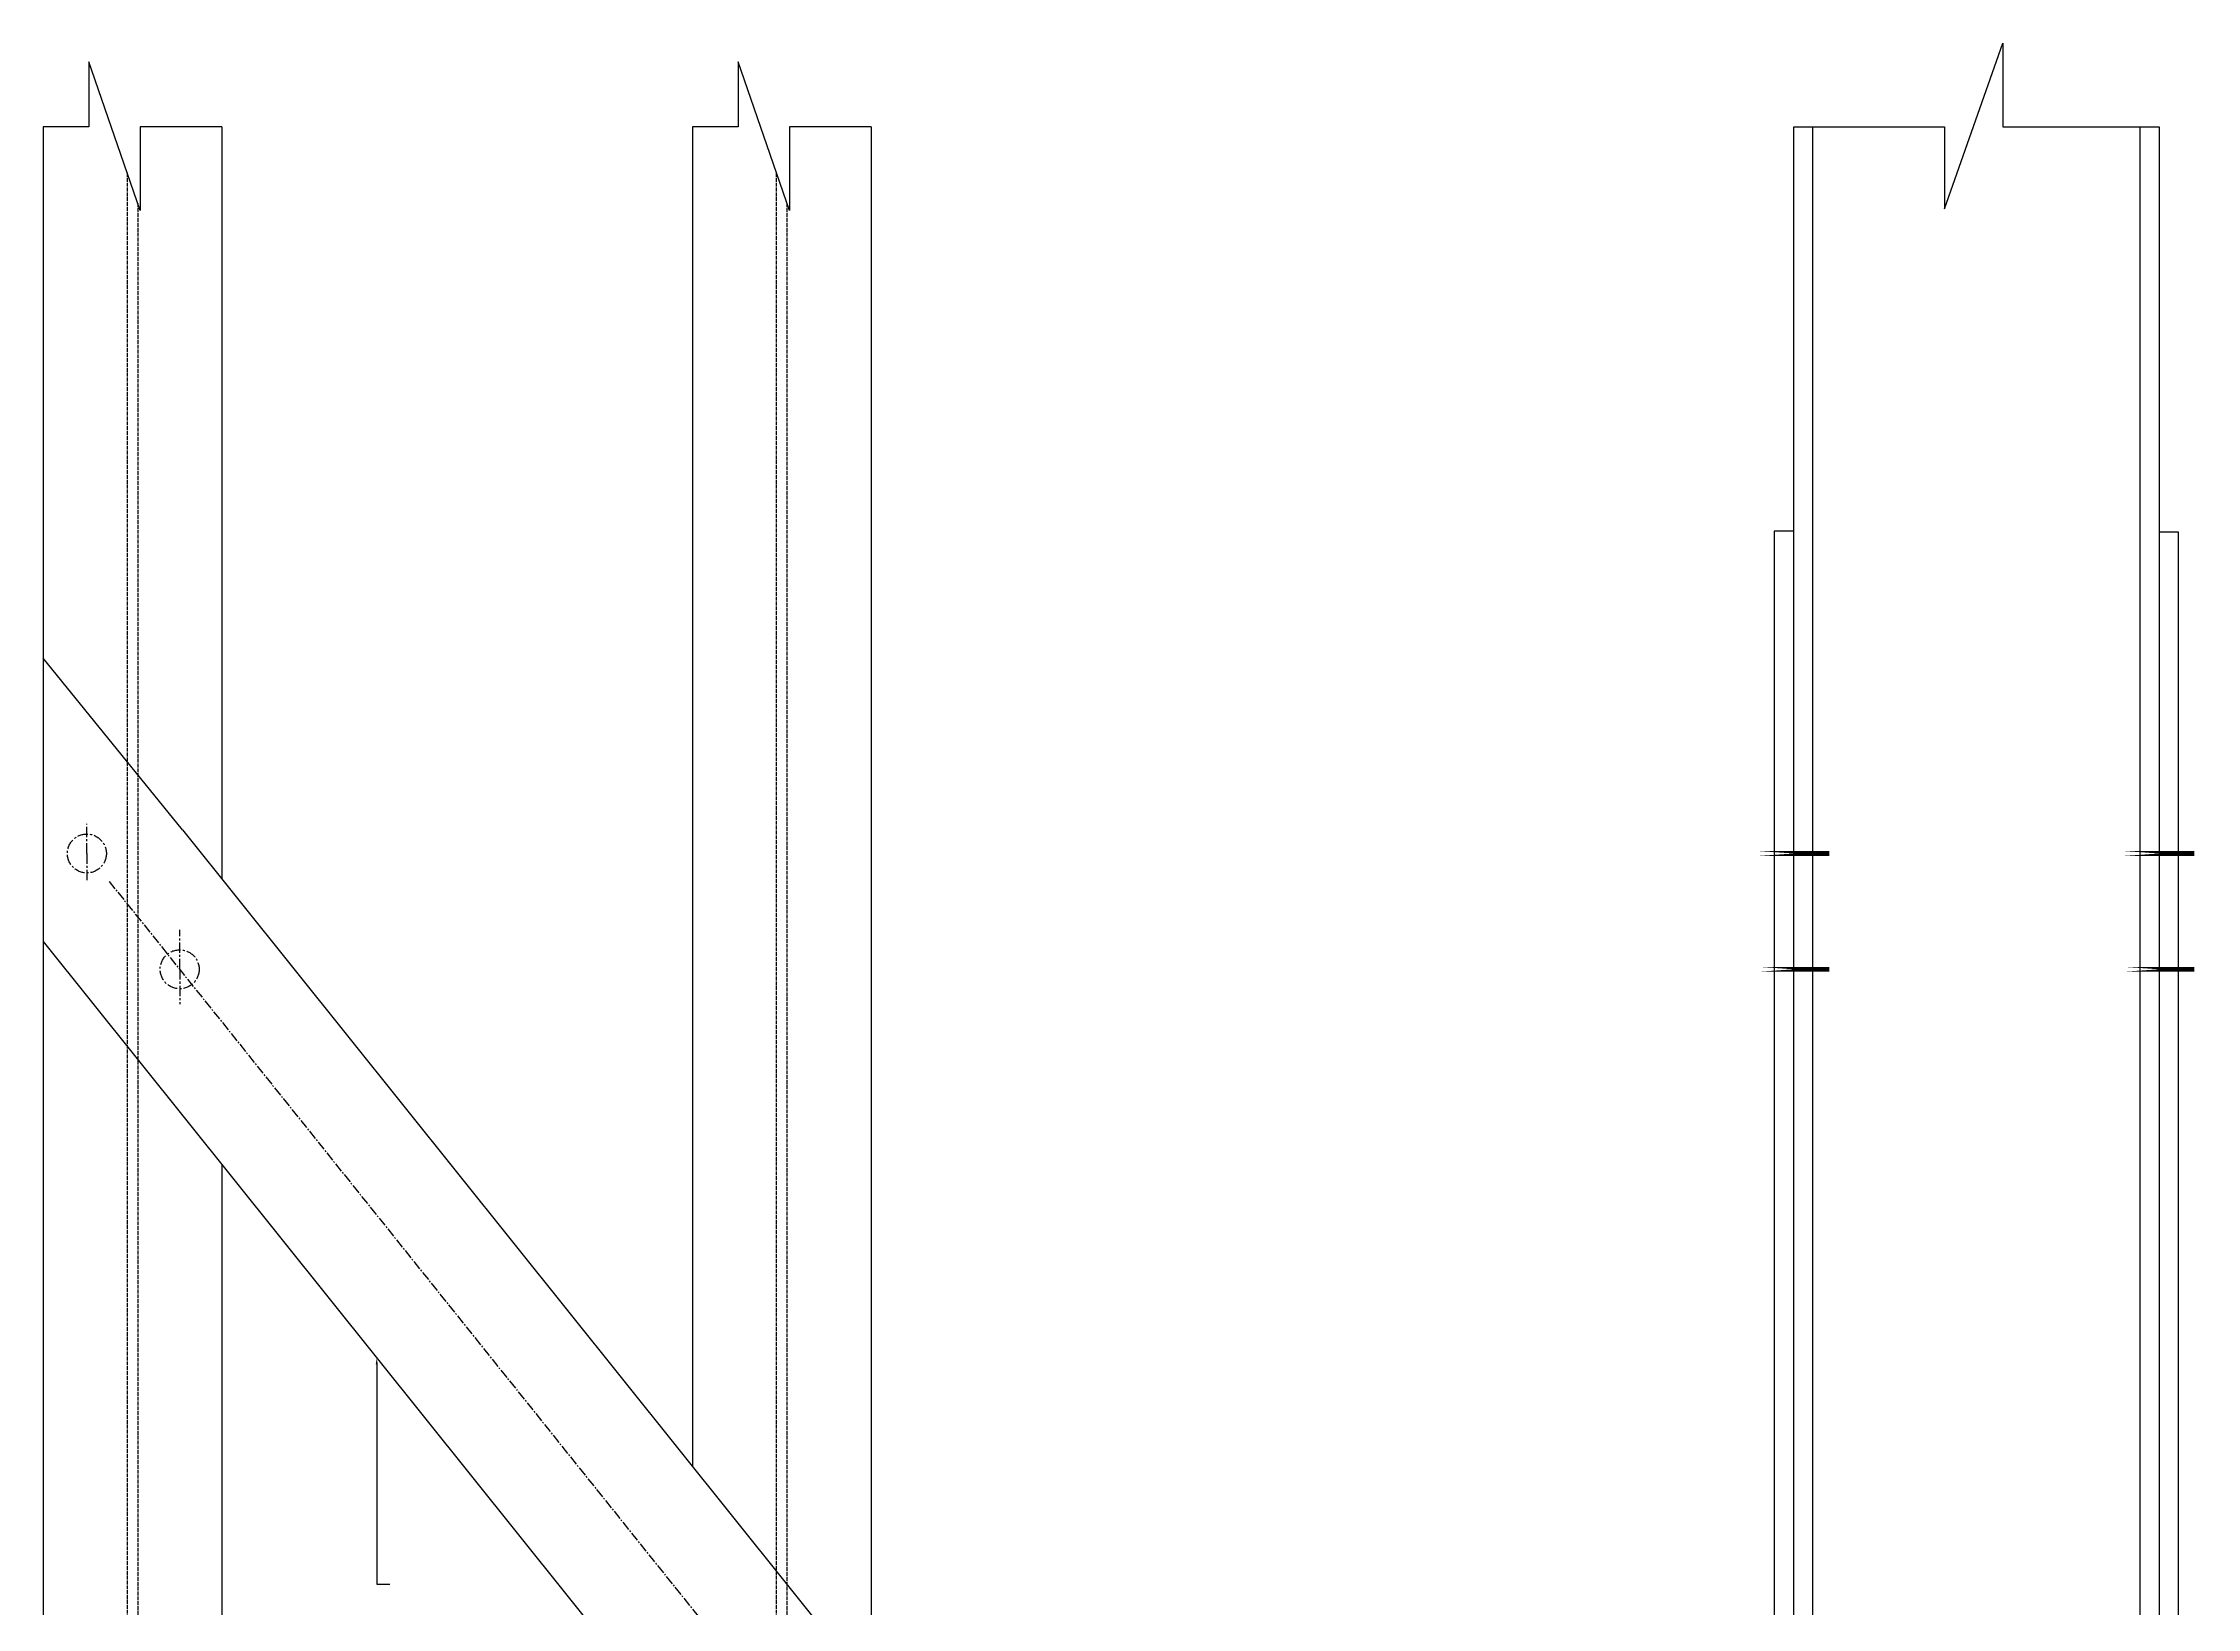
# Model space of a CAD drawing. Header units: millimetres. Extents: x 4395 to 7387, y 3075 to 7490.
# Drawn here: x 4434 to 5761, y 5505 to 6469 of the extents above; entities that cross this region are included whole.
import ezdxf
from ezdxf import colors
from ezdxf.entities.mleader import LeaderData, LeaderLine
from ezdxf.math import Vec2, Vec3

# ---------------------------------------------------------------- set-up
doc = ezdxf.new("R2010")
doc.units = ezdxf.units.MM
for name, pattern in [('ACAD_ISO02W100', [15, 12, -3]), ('CENTER', [50.8, 31.75, -6.35, 6.35, -6.35]), ('CENTER2', [28.575, 19.05, -3.175, 3.175, -3.175])]:
    doc.linetypes.add(name, pattern=pattern)
doc.styles.get("Standard").update_dxf_attribs({"font": 'arial.ttf'})
doc.dimstyles.new('ISO-25', dxfattribs={"dimtxt": 2.5, "dimasz": 2.5, "dimexe": 1.25, "dimexo": 0.625, "dimtad": 1, "dimtxsty": 'Standard', "dimcen": 2.5, "dimadec": 0, "dimazin": 0, "dimtfac": 1, "dimtmove": 0, "dimatfit": 3, "dimfxl": 1, "dimarcsym": 0})

# ---------------------------------------------------------------- blocks, each defined once
blk = doc.blocks.new('*D93')
at = {"color": 0, "lineweight": -2, "ltscale": 0.2, "transparency": 16777216}
blk.add_arc((4943.3, 5280.1), 184.1, 129.4847, 216.222, dxfattribs=at)
at = {"color": 0, "ltscale": 0.2, "transparency": 16777216}
for points in [[(4825.9, 5422.5), (4826.4, 5421.9), (4828.1, 5423.8)], [(4795.1, 5171.5), (4794.4, 5171), (4796.2, 5169.3)]]:
    blk.add_solid(points, dxfattribs=at)
at = {"layer": 'DEFPOINTS', "color": 0, "ltscale": 0.2, "transparency": 16777216}
for p in [(4434.4, 5915.1), (4772.4, 5348.6), (4941.4, 5282.4), (4944.4, 5280.9), (4434.4, 4896.6)]:
    blk.add_point(p, dxfattribs=at)
at = {"color": 0, "ltscale": 0.2, "transparency": 16777216, "insert": (4758.7, 5303.2), "char_height": 2.5, "attachment_point": 5, "rotation": 82.8533}
blk.add_mtext('88°', dxfattribs=at)
blk = doc.blocks.new('*U64')
at = {"color": 0, "linetype": 'CENTER2', "ltscale": 0.3, "transparency": 16777216}
blk.add_line((-235, 293.2), (235, -293.2), dxfattribs=at)

msp = doc.modelspace()

# ---------------------------------------------------------------- linework, layer by layer
at = {"ltscale": 0.2}
for p, q in [((5605.586, 6366.514), (5641.398, 6468.608)), ((5641.398, 6468.608), (5641.398, 6417.108)), ((4494.145, 6365.449), (4462.454, 6457.12)), ((4462.454, 6457.12), (4462.454, 6417.108)), ((4894.145, 6365.449), (4862.454, 6457.12)), ((4862.454, 6457.12), (4862.454, 6417.108)), ((4434.356, 6417.108), (4434.356, 4144.713)), ((4462.454, 6417.108), (4434.356, 6417.108)), ((4544.356, 6417.108), (4494.145, 6417.108)), ((4494.145, 6417.108), (4494.145, 6365.449)), ((4544.356, 6417.108), (4544.356, 6081.605)), ((4834.356, 6417.108), (4834.356, 5636.4)), ((4862.454, 6417.108), (4834.356, 6417.108)), ((4944.356, 6417.108), (4894.145, 6417.108)), ((4894.145, 6417.108), (4894.145, 6365.449)), ((4944.356, 6417.108), (4944.356, 4144.713)), ((5512.676, 4144.713), (5512.676, 6417.108)), ((5512.676, 6417.108), (5605.586, 6417.108)), ((5524.476, 4144.713), (5524.476, 6417.108)), ((5605.586, 6417.108), (5605.586, 6366.514)), ((5641.398, 6417.108), (5737.676, 6417.108)), ((5725.876, 6417.108), (5725.876, 4144.713)), ((5737.676, 6417.108), (5737.676, 4144.713)), ((5512.676, 6167.977), (5500.676, 6167.977)), ((5500.676, 6167.977), (5500.676, 6155.977)), ((5500.676, 6155.977), (5500.676, 4416.364)), ((5749.676, 6167.353), (5737.676, 6167.353)), ((5749.676, 4417.056), (5749.676, 6167.353)), ((4520.196, 5983.921), (4434.356, 6089.742)), ((4544.356, 6081.605), (4544.356, 5953.771)), ((4520.196, 5983.921), (4944.356, 5454.608)), ((4434.356, 5915.134), (4941.405, 5282.385)), ((4544.356, 5777.865), (4544.356, 4979.489)), ((4834.356, 5636.4), (4834.356, 5591.878))]:
    msp.add_line(p, q, dxfattribs=at)
at = {"linetype": 'ACAD_ISO02W100', "ltscale": 0.2}
for p, q in [((4486.139, 6388.607), (4486.102, 4116.322)), ((4885.91, 6388.607), (4885.85, 4117.049)), ((4492.629, 6369.835), (4492.618, 4097.472)), ((4892.4, 6369.835), (4892.475, 4097.886))]:
    msp.add_line(p, q, dxfattribs=at)
at = {"linetype": 'CENTER', "ltscale": 0.2}
for p, q in [((4461.335, 5969.42), (4461.335, 5987.686)), ((4461.335, 5969.42), (4461.335, 5952.61)), ((4518.492, 5898.095), (4518.492, 5922.488)), ((4518.492, 5898.095), (4518.492, 5876.585))]:
    msp.add_line(p, q, dxfattribs=at)
at = {"linetype": 'CENTER', "ltscale": 0.2, "const_width": 3}
for points in [[(5490.871, 5969.42), (5534.48, 5969.42), (5534.48, 5969.42), (5490.871, 5969.42)], [(5715.871, 5969.42), (5759.48, 5969.42), (5759.48, 5969.42), (5715.871, 5969.42)], [(5490.871, 5898.095), (5534.48, 5898.095), (5534.48, 5898.095), (5490.871, 5898.095)], [(5715.871, 5898.095), (5759.48, 5898.095), (5759.48, 5898.095), (5715.871, 5898.095)]]:
    msp.add_lwpolyline(points, close=True, dxfattribs=at)
at = {"linetype": 'CENTER', "ltscale": 0.2}
for centre in [(4461.335, 5969.42), (4518.492, 5898.095)]:
    msp.add_circle(centre, 12, dxfattribs=at)

# ---------------------------------------------------------------- block references
at = {"linetype": 'CENTER2', "ltscale": 0.3}
msp.add_blockref('*U64', (4710.078, 5659.012), dxfattribs=at)

# ---------------------------------------------------------------- dimensions: what is measured, and where the dimension line sits
at = {"ltscale": 0.2}
dim = msp.add_angular_dim_2l(base=(4772.381, 5348.639), line1=((4944.356, 5280.911), (4434.356, 4896.598)), line2=((4434.356, 5915.134), (4941.405, 5282.385)), dimstyle='ISO-25', dxfattribs=at)
dim.commit()
dim.dimension.update_dxf_attribs({"geometry": '*D93', "text_midpoint": (4758.684, 5303.221)})

# ---------------------------------------------------------------- leaders
at = {"linetype": 'CENTER', "ltscale": 0.2}
ml = msp.add_multileader_mtext('Standard', dxfattribs=at)
ml.set_content('', color=256)
ml.set_leader_properties()
ml.build(insert=Vec2(0, 0))
ctx = ml.context
ctx.base_point, ctx.plane_origin = Vec3(4647.876, 5519.426), Vec3(4639.876, 5658.665)
notes = []
notes.append((ctx, [(0, (1, 1, 0), (4639.876, 5519.426), (1, 0), 8, [(0, [(4639.876, 5658.665)], 0, [])])]))
ctx.mtext.insert, ctx.mtext.flow_direction = Vec3(4649.876, 5521.426), 5
for ctx, leaders in notes:
    for number, flags, end, landing, length, lines in leaders:
        leader = LeaderData()
        leader.index, (leader.has_last_leader_line, leader.has_dogleg_vector, leader.attachment_direction) = number, flags
        leader.last_leader_point, leader.dogleg_vector, leader.dogleg_length = Vec3(end), Vec3(landing), length
        for number, points, colour, breaks in lines:
            line = LeaderLine()
            line.index, line.vertices, line.color, line.breaks = number, Vec3.list(points), colors.encode_raw_color(colour), breaks
            leader.lines.append(line)
        ctx.leaders.append(leader)

doc.saveas('drawing.dxf')
